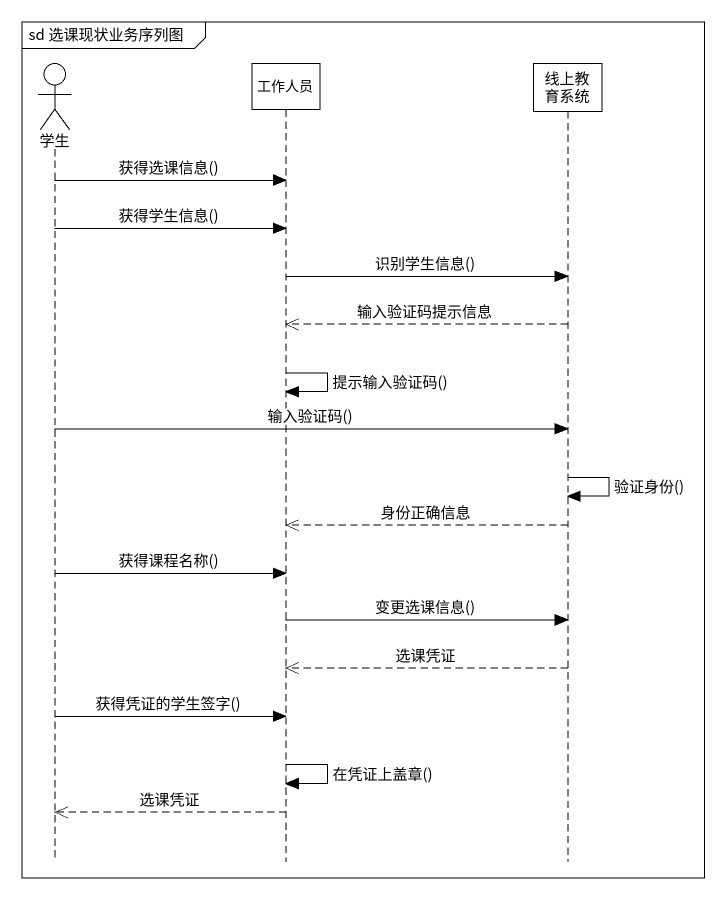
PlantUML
@startuml
mainframe sd 选课现状业务序列图
hide footbox
actor 学生
participant 工作人员
participant 线上教育系统

学生 -> 工作人员 : 获得选课信息()
学生 -> 工作人员 : 获得学生信息()
工作人员 -> 线上教育系统 : 识别学生信息()
线上教育系统 -->> 工作人员 : 输入验证码提示信息
工作人员 -> 工作人员 : 提示输入验证码()
学生 -> 线上教育系统 : 输入验证码()
线上教育系统 -> 线上教育系统 : 验证身份()
线上教育系统 -->> 工作人员 : 身份正确信息
学生 -> 工作人员 : 获得课程名称()
工作人员 -> 线上教育系统 : 变更选课信息()
线上教育系统 -->> 工作人员 : 选课凭证
学生 -> 工作人员 : 获得凭证的学生签字()
工作人员 -> 工作人员 : 在凭证上盖章()
工作人员 -->> 学生 : 选课凭证
@enduml
